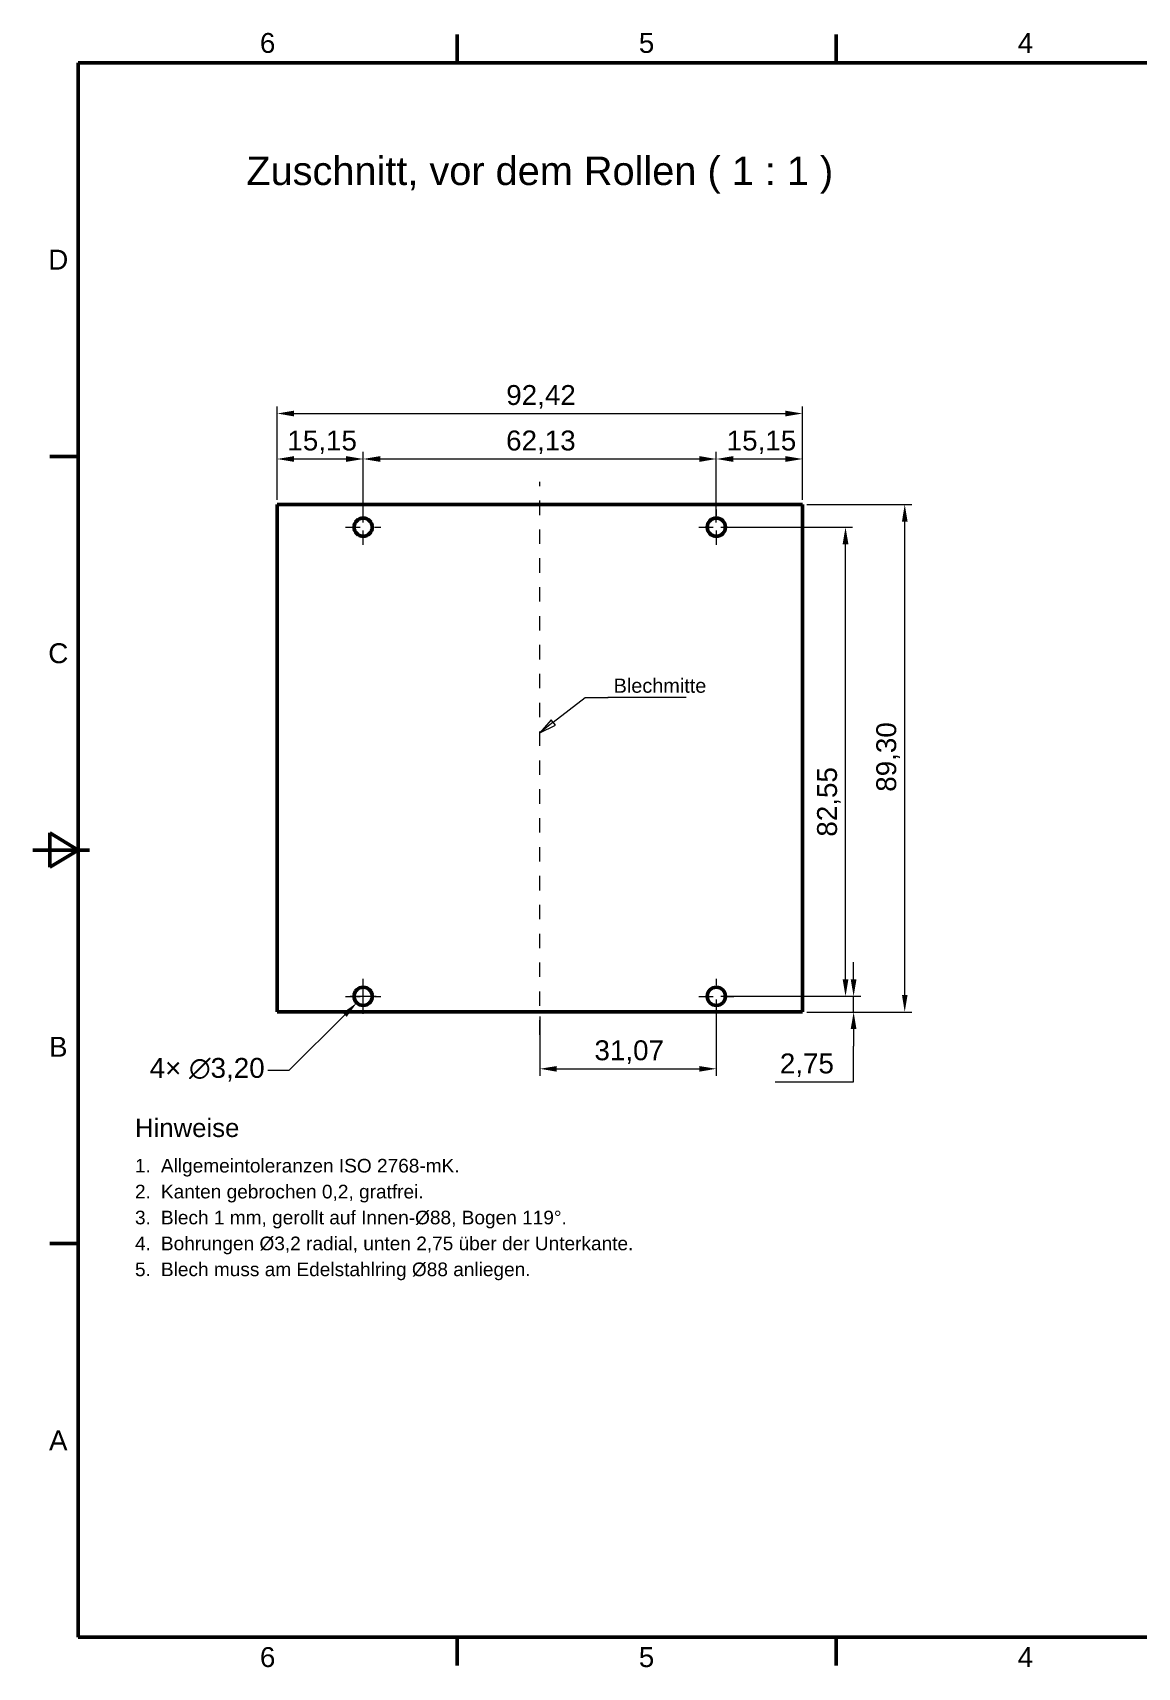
# Model space of a CAD drawing. Header units: inches. Extents: x 0.8 to 17.2, y 0.6 to 12.1.
# Drawn here: x 0.82 to 8.47, y 0.68 to 12.01 of the extents above; entities that cross this region are included whole.
import ezdxf
from ezdxf.enums import TextEntityAlignment as Align

# ---------------------------------------------------------------- set-up
doc = ezdxf.new("R2010")
doc.units = ezdxf.units.IN
doc.header["$MEASUREMENT"] = 0
doc.linetypes.add('CENTER2', pattern=[1.125, 0.75, -0.125, 0.125, -0.125])
for name, color, linetype, lineweight in [('BEMASSUNG', 7, 'Continuous', 18), ('MITTELLINIE', 7, 'CENTER2', 18), ('RAHMEN', 7, 'Continuous', 50), ('SICHTKANTE', 7, 'Continuous', 50), ('TEXT', 7, 'Continuous', 18)]:
    doc.layers.add(name, color=color, linetype=linetype, lineweight=lineweight)
doc.styles.add('ISO_14', font='arial.ttf')
doc.styles.add('ISO_20', font='arial.ttf')
doc.styles.add('ISO_75', font='arial.ttf')
doc.styles.add('ISO_76', font='arial.ttf')
doc.styles.add('ISO_98', font='arial.ttf')
doc.styles.add('ISO_DWG_RFN', font='arial.ttf')
doc.dimstyles.new('DWG_RFN', dxfattribs={"dimtxt": 0.137795, "dimasz": 0.11811, "dimexe": 0.049213, "dimexo": 0.031496, "dimgap": 0.031496, "dimtad": 1, "dimlfac": 25.4, "dimtxsty": 'ISO_DWG_RFN', "dimcen": 2.5, "dimclrd": 7, "dimclre": 7, "dimclrt": 7, "dimadec": 1, "dimazin": 3, "dimtfac": 1, "dimtmove": 0, "dimatfit": 3, "dimfxl": 0, "dimlwd": 18, "dimlwe": 18})

# ---------------------------------------------------------------- blocks, each defined once
blk = doc.blocks.new('Leader Text2')
at = {"layer": 'BEMASSUNG', "color": 7, "lineweight": 18}
for p, q in [((4.424, 7.229), (4.646, 7.402)), ((4.646, 7.402), (4.804, 7.402)), ((4.41, 7.247), (4.331, 7.156)), ((4.439, 7.21), (4.41, 7.247)), ((4.424, 7.229), (4.331, 7.156)), ((4.331, 7.156), (4.439, 7.21))]:
    blk.add_line(p, q, dxfattribs=at)
at = {"layer": 'BEMASSUNG', "color": 7, "lineweight": 18, "flags": 128}
blk.add_lwpolyline([(4.41, 7.247), (4.331, 7.156), (4.439, 7.21), (4.41, 7.247)], dxfattribs=at)
at = {"layer": 'BEMASSUNG', "color": 7}
blk.add_solid([(4.41, 7.247), (4.331, 7.156), (4.439, 7.21), (4.41, 7.247)], dxfattribs=at)
blk = doc.blocks.new('*D9')
at = {"layer": 'BEMASSUNG', "color": 7, "lineweight": 18, "transparency": 16777216}
for p, q in [((2.512, 8.77), (2.512, 9.417)), ((6.151, 8.77), (6.151, 9.417)), ((2.63, 9.368), (6.032, 9.368))]:
    blk.add_line(p, q, dxfattribs=at)
at = {"layer": 'BEMASSUNG', "color": 7, "transparency": 16777216}
for points in [[(2.63, 9.388), (2.63, 9.348), (2.512, 9.368)], [(6.032, 9.388), (6.032, 9.348), (6.151, 9.368)]]:
    blk.add_solid(points, dxfattribs=at)
at = {"layer": 'Defpoints', "color": 0, "transparency": 16777216}
for p in [(6.151, 9.368), (2.512, 8.738), (6.151, 8.738)]:
    blk.add_point(p, dxfattribs=at)
at = {"layer": 'BEMASSUNG', "color": 7, "lineweight": 18, "transparency": 16777216, "insert": (4.099, 9.565), "char_height": 0.1378, "attachment_point": 1, "style": 'ISO_DWG_RFN'}
blk.add_mtext('\\A1;{92,42}', dxfattribs=at)
blk = doc.blocks.new('*D10')
at = {"layer": 'BEMASSUNG', "color": 7, "lineweight": 18, "transparency": 16777216}
for p, q in [((2.512, 8.77), (2.512, 9.102)), ((3.108, 8.612), (3.108, 9.102)), ((2.63, 9.053), (2.99, 9.053))]:
    blk.add_line(p, q, dxfattribs=at)
at = {"layer": 'BEMASSUNG', "color": 7, "transparency": 16777216}
for points in [[(2.63, 9.073), (2.63, 9.033), (2.512, 9.053)], [(2.99, 9.073), (2.99, 9.033), (3.108, 9.053)]]:
    blk.add_solid(points, dxfattribs=at)
at = {"layer": 'Defpoints', "color": 0, "transparency": 16777216}
for p in [(3.108, 9.053), (2.512, 8.738), (3.108, 8.581)]:
    blk.add_point(p, dxfattribs=at)
at = {"layer": 'BEMASSUNG', "color": 7, "lineweight": 18, "transparency": 16777216, "insert": (2.583, 9.25), "char_height": 0.1378, "attachment_point": 1, "style": 'ISO_DWG_RFN'}
blk.add_mtext('\\A1;{15,15}', dxfattribs=at)
blk = doc.blocks.new('*D11')
at = {"layer": 'BEMASSUNG', "color": 7, "lineweight": 18, "transparency": 16777216}
for p, q in [((3.108, 8.612), (3.108, 9.102)), ((5.554, 8.612), (5.554, 9.102)), ((3.226, 9.053), (5.436, 9.053))]:
    blk.add_line(p, q, dxfattribs=at)
at = {"layer": 'BEMASSUNG', "color": 7, "transparency": 16777216}
for points in [[(3.226, 9.073), (3.226, 9.033), (3.108, 9.053)], [(5.436, 9.073), (5.436, 9.033), (5.554, 9.053)]]:
    blk.add_solid(points, dxfattribs=at)
at = {"layer": 'Defpoints', "color": 0, "transparency": 16777216}
for p in [(5.554, 9.053), (3.108, 8.581), (5.554, 8.581)]:
    blk.add_point(p, dxfattribs=at)
at = {"layer": 'BEMASSUNG', "color": 7, "lineweight": 18, "transparency": 16777216, "insert": (4.098, 9.25), "char_height": 0.1378, "attachment_point": 1, "style": 'ISO_DWG_RFN'}
blk.add_mtext('\\A1;{62,13}', dxfattribs=at)
blk = doc.blocks.new('*D12')
at = {"layer": 'BEMASSUNG', "color": 7, "lineweight": 18, "transparency": 16777216}
for p, q in [((5.554, 8.612), (5.554, 9.102)), ((6.151, 8.77), (6.151, 9.102)), ((5.672, 9.053), (6.032, 9.053))]:
    blk.add_line(p, q, dxfattribs=at)
at = {"layer": 'BEMASSUNG', "color": 7, "transparency": 16777216}
for points in [[(5.672, 9.073), (5.672, 9.033), (5.554, 9.053)], [(6.032, 9.073), (6.032, 9.033), (6.151, 9.053)]]:
    blk.add_solid(points, dxfattribs=at)
at = {"layer": 'Defpoints', "color": 0, "transparency": 16777216}
for p in [(6.151, 9.053), (6.151, 8.738), (5.554, 8.581)]:
    blk.add_point(p, dxfattribs=at)
at = {"layer": 'BEMASSUNG', "color": 7, "lineweight": 18, "transparency": 16777216, "insert": (5.626, 9.25), "char_height": 0.1378, "attachment_point": 1, "style": 'ISO_DWG_RFN'}
blk.add_mtext('\\A1;{15,15}', dxfattribs=at)
blk = doc.blocks.new('*D17')
at = {"layer": 'BEMASSUNG', "color": 7, "lineweight": 18, "transparency": 16777216}
for p, q in [((6.182, 8.738), (6.908, 8.738)), ((6.859, 5.341), (6.859, 8.62)), ((6.182, 5.222), (6.908, 5.222))]:
    blk.add_line(p, q, dxfattribs=at)
at = {"layer": 'BEMASSUNG', "color": 7, "transparency": 16777216}
for points in [[(6.84, 8.62), (6.879, 8.62), (6.859, 8.738)], [(6.84, 5.341), (6.879, 5.341), (6.859, 5.222)]]:
    blk.add_solid(points, dxfattribs=at)
at = {"layer": 'Defpoints', "color": 0, "transparency": 16777216}
for p in [(6.151, 8.738), (6.859, 8.738), (6.151, 5.222)]:
    blk.add_point(p, dxfattribs=at)
at = {"layer": 'BEMASSUNG', "color": 7, "lineweight": 18, "transparency": 16777216, "insert": (6.662, 6.748), "char_height": 0.1378, "attachment_point": 1, "rotation": 90, "style": 'ISO_DWG_RFN'}
blk.add_mtext('\\A1;{89,30}', dxfattribs=at)
blk = doc.blocks.new('*D18')
at = {"layer": 'BEMASSUNG', "color": 7, "lineweight": 18, "transparency": 16777216}
for p, q in [((6.505, 5.449), (6.505, 5.567)), ((5.586, 5.331), (6.554, 5.331)), ((6.505, 5.222), (6.505, 5.331)), ((6.182, 5.222), (6.554, 5.222)), ((6.505, 5.104), (6.505, 4.986)), ((6.505, 4.738), (6.505, 4.986)), ((5.962, 4.738), (6.505, 4.738))]:
    blk.add_line(p, q, dxfattribs=at)
at = {"layer": 'BEMASSUNG', "color": 7, "transparency": 16777216}
for points in [[(6.485, 5.449), (6.525, 5.449), (6.505, 5.331)], [(6.485, 5.104), (6.525, 5.104), (6.505, 5.222)]]:
    blk.add_solid(points, dxfattribs=at)
at = {"layer": 'Defpoints', "color": 0, "transparency": 16777216}
for p in [(5.554, 5.331), (6.505, 5.331), (6.151, 5.222)]:
    blk.add_point(p, dxfattribs=at)
at = {"layer": 'BEMASSUNG', "color": 7, "lineweight": 18, "transparency": 16777216, "insert": (5.994, 4.935), "char_height": 0.1378, "attachment_point": 1, "style": 'ISO_DWG_RFN'}
blk.add_mtext('\\A1;{2,75}', dxfattribs=at)
blk = doc.blocks.new('*D19')
at = {"layer": 'BEMASSUNG', "color": 7, "lineweight": 18, "transparency": 16777216}
for p, q in [((5.586, 8.581), (6.498, 8.581)), ((6.449, 5.449), (6.449, 8.463)), ((5.586, 5.331), (6.498, 5.331))]:
    blk.add_line(p, q, dxfattribs=at)
at = {"layer": 'BEMASSUNG', "color": 7, "transparency": 16777216}
for points in [[(6.429, 8.463), (6.469, 8.463), (6.449, 8.581)], [(6.429, 5.449), (6.469, 5.449), (6.449, 5.331)]]:
    blk.add_solid(points, dxfattribs=at)
at = {"layer": 'Defpoints', "color": 0, "transparency": 16777216}
for p in [(5.554, 8.581), (6.449, 8.581), (5.554, 5.331)]:
    blk.add_point(p, dxfattribs=at)
at = {"layer": 'BEMASSUNG', "color": 7, "lineweight": 18, "transparency": 16777216, "insert": (6.252, 6.437), "char_height": 0.1378, "attachment_point": 1, "rotation": 90, "style": 'ISO_DWG_RFN'}
blk.add_mtext('\\A1;{82,55}', dxfattribs=at)
blk = doc.blocks.new('*D20')
at = {"layer": 'BEMASSUNG', "color": 7, "lineweight": 18, "transparency": 16777216}
for p, q in [((5.554, 5.299), (5.554, 4.78)), ((4.331, 5.191), (4.331, 4.78)), ((4.449, 4.829), (5.436, 4.829))]:
    blk.add_line(p, q, dxfattribs=at)
at = {"layer": 'BEMASSUNG', "color": 7, "transparency": 16777216}
for points in [[(4.449, 4.848), (4.449, 4.809), (4.331, 4.829)], [(5.436, 4.848), (5.436, 4.809), (5.554, 4.829)]]:
    blk.add_solid(points, dxfattribs=at)
at = {"layer": 'Defpoints', "color": 0, "transparency": 16777216}
for p in [(5.554, 5.331), (4.331, 5.222), (5.554, 4.829)]:
    blk.add_point(p, dxfattribs=at)
at = {"layer": 'BEMASSUNG', "color": 7, "lineweight": 18, "transparency": 16777216, "insert": (4.71, 5.026), "char_height": 0.1378, "attachment_point": 1, "style": 'ISO_DWG_RFN'}
blk.add_mtext('\\A1;{31,07}', dxfattribs=at)
blk = doc.blocks.new('*D21')
at = {"layer": 'BEMASSUNG', "color": 7, "lineweight": 18, "transparency": 16777216}
for p, q in [((3.018, 5.331), (3.198, 5.331)), ((3.108, 5.241), (3.108, 5.421)), ((2.596, 4.819), (2.98, 5.203)), ((2.447, 4.819), (2.596, 4.819))]:
    blk.add_line(p, q, dxfattribs=at)
at = {"layer": 'BEMASSUNG', "color": 7, "transparency": 16777216}
blk.add_solid([(2.966, 5.217), (2.994, 5.189), (3.064, 5.286)], dxfattribs=at)
at = {"layer": 'Defpoints', "color": 0, "transparency": 16777216}
for p in [(3.153, 5.375), (3.064, 5.286)]:
    blk.add_point(p, dxfattribs=at)
at = {"layer": 'BEMASSUNG', "color": 7, "lineweight": 18, "transparency": 16777216, "insert": (1.629, 4.904), "char_height": 0.1378, "attachment_point": 1, "style": 'ISO_DWG_RFN'}
blk.add_mtext('\\A1;{4× ∅3,20}', dxfattribs=at)

msp = doc.modelspace()

# ---------------------------------------------------------------- linework, layer by layer
at = {"layer": 'BEMASSUNG'}
msp.add_line((4.80362, 7.4022), (5.34496, 7.4022), dxfattribs=at)
at = {"layer": 'MITTELLINIE', "ltscale": 0.089607}
msp.add_line((4.33118, 5.06496), (4.33118, 8.89567), dxfattribs=at)
at = {"layer": 'MITTELLINIE', "ltscale": 0.108486}
for p, q in [((3.10807, 8.45866), (3.10807, 8.70276)), ((5.55428, 8.45866), (5.55428, 8.70276)), ((2.98603, 8.58071), (3.23012, 8.58071)), ((5.43224, 8.58071), (5.67633, 8.58071)), ((3.10807, 5.20866), (3.10807, 5.45276)), ((5.55428, 5.20866), (5.55428, 5.45276)), ((2.98603, 5.33071), (3.23012, 5.33071)), ((5.43224, 5.33071), (5.67633, 5.33071))]:
    msp.add_line(p, q, dxfattribs=at)
at = {"layer": 'RAHMEN'}
for p, q in [((3.75853, 11.79724), (3.75853, 11.99409)), ((6.3832, 11.79724), (6.3832, 11.99409)), ((16.88189, 11.79724), (1.13386, 11.79724)), ((1.13386, 11.79724), (1.13386, 0.89173)), ((1.13386, 9.07087), (0.93701, 9.07087)), ((1.13386, 6.34449), (0.93701, 6.4626)), ((0.93701, 6.4626), (0.93701, 6.22638)), ((0.8189, 6.34449), (1.2126, 6.34449)), ((0.93701, 6.22638), (1.13386, 6.34449)), ((1.13386, 6.34449), (0.93701, 6.34449)), ((1.13386, 3.61811), (0.93701, 3.61811)), ((1.13386, 0.89173), (16.88189, 0.89173)), ((3.75853, 0.89173), (3.75853, 0.69488)), ((6.3832, 0.89173), (6.3832, 0.69488))]:
    msp.add_line(p, q, dxfattribs=at)
at = {"layer": 'SICHTKANTE'}
for p, q in [((6.15055, 8.73819), (2.51181, 8.73819)), ((2.51181, 8.73819), (2.51181, 5.22244)), ((6.15055, 5.22244), (6.15055, 8.73819)), ((2.51181, 5.22244), (6.15055, 5.22244))]:
    msp.add_line(p, q, dxfattribs=at)
for centre in [(3.10807, 8.58071), (5.55428, 8.58071), (3.10807, 5.33071), (5.55428, 5.33071)]:
    msp.add_circle(centre, 0.06299, dxfattribs=at)

# ---------------------------------------------------------------- block references
at = {"layer": 'BEMASSUNG'}
msp.add_blockref('Leader Text2', (0, 0), dxfattribs=at)

# ---------------------------------------------------------------- texts
at = {"layer": 'RAHMEN', "style": 'ISO_14'}
for s, p in [('6', (2.44619, 11.93504)), ('5', (5.07087, 11.93504)), ('4', (7.69554, 11.93504)), ('D', (0.99606, 10.43406)), ('C', (0.99606, 7.70768)), ('B', (0.99606, 4.9813)), ('A', (0.99606, 2.25492)), ('6', (2.44619, 0.75394)), ('5', (5.07087, 0.75394)), ('4', (7.69554, 0.75394))]:
    msp.add_text(s, height=0.1378, dxfattribs=at).set_placement(p, align=Align.MIDDLE_CENTER)
at = {"layer": 'TEXT', "style": 'ISO_20'}
msp.add_text('Zuschnitt, vor dem Rollen ( 1 : 1 )', height=0.1968504, dxfattribs=at).set_placement((4.33118, 11.04921), align=Align.MIDDLE_CENTER)
at = {"layer": 'TEXT'}
for s, height, style, p in [('Blechmitte', 0.098425, 'ISO_75', (4.84299, 7.4337)), ('Hinweise', 0.127559, 'ISO_98', (1.52756, 4.3563)), ('1.', 0.094488, 'ISO_76', (1.52756, 4.11063)), ('Allgemeintoleranzen ISO 2768-mK.', 0.0944882, 'ISO_76', (1.70709, 4.11063)), ('2.', 0.094488, 'ISO_76', (1.52756, 3.9311)), ('Kanten gebrochen 0,2, gratfrei.', 0.0944882, 'ISO_76', (1.70709, 3.9311)), ('Blech 1 mm, gerollt auf Innen-%%c88, Bogen 119°.', 0.0944882, 'ISO_76', (1.70709, 3.75157)), ('3.', 0.094488, 'ISO_76', (1.52756, 3.75157)), ('4.', 0.094488, 'ISO_76', (1.52756, 3.57205)), ('Bohrungen %%c3,2 radial, unten 2,75 über der Unterkante.', 0.0944882, 'ISO_76', (1.70709, 3.57205)), ('5.', 0.094488, 'ISO_76', (1.52756, 3.39252)), ('Blech muss am Edelstahlring %%c88 anliegen.', 0.0944882, 'ISO_76', (1.70709, 3.39252))]:
    msp.add_text(s, height=height, dxfattribs=dict(at, style=style)).set_placement(p)

# ---------------------------------------------------------------- dimensions: what is measured, and where the dimension line sits
at = {"layer": 'BEMASSUNG', "color": 7, "lineweight": 18}
for base, p1, p2, angle, override, picture, middle in [((6.15055, 9.36811), (2.51181, 8.73819), (6.15055, 8.73819), 180, {"dimgap": 0.031496, "dimdec": 2, "dimlfac": 25.4, "dimsah": 1, "dimtol": 0, "dimlim": 0, "dimtp": 0, "dimtm": 0, "dimtdec": 2, "dimtofl": 0, "dimatfit": 1}, '*D9', (4.33118, 9.36811)), ((3.10807, 9.05315), (2.51181, 8.73819), (3.10807, 8.58071), 180, {"dimgap": 0.031496, "dimdec": 2, "dimlfac": 25.4, "dimsah": 1, "dimtol": 0, "dimlim": 0, "dimtp": 0, "dimtm": 0, "dimtdec": 2, "dimtofl": 0, "dimatfit": 1}, '*D10', (2.80994, 9.05315)), ((5.55428, 9.05315), (3.10807, 8.58071), (5.55428, 8.58071), 180, {"dimgap": 0.031496, "dimdec": 2, "dimlfac": 25.4, "dimsah": 1, "dimtol": 0, "dimlim": 0, "dimtp": 0, "dimtm": 0, "dimtdec": 2, "dimtofl": 0, "dimatfit": 1}, '*D11', (4.33118, 9.05315)), ((6.15055, 9.05315), (5.55428, 8.58071), (6.15055, 8.73819), 180, {"dimgap": 0.031496, "dimdec": 2, "dimlfac": 25.4, "dimsah": 1, "dimtol": 0, "dimlim": 0, "dimtp": 0, "dimtm": 0, "dimtdec": 2, "dimtofl": 0, "dimatfit": 1}, '*D12', (5.85242, 9.05315)), ((6.85921, 8.73819), (6.15055, 5.22244), (6.15055, 8.73819), 90, {"dimgap": 0.031496, "dimdec": 2, "dimlfac": 25.4, "dimsah": 1, "dimtol": 0, "dimlim": 0, "dimtp": 0, "dimtm": 0, "dimtdec": 2, "dimtofl": 0, "dimatfit": 1}, '*D17', (6.85921, 6.98031)), ((6.44882, 8.58071), (5.55428, 5.33071), (5.55428, 8.58071), 90, {"dimgap": 0.031496, "dimdec": 2, "dimlfac": 25.4, "dimsah": 1, "dimtol": 0, "dimlim": 0, "dimtp": 0, "dimtm": 0, "dimtdec": 2, "dimtofl": 0, "dimatfit": 1}, '*D19', (6.44882, 6.67026)), ((6.50488, 5.33071), (6.15055, 5.22244), (5.55428, 5.33071), 90, {"dimgap": 0.031496, "dimtih": 1, "dimtoh": 1, "dimdec": 2, "dimlfac": 25.4, "dimsah": 1, "dimtol": 0, "dimlim": 0, "dimtp": 0, "dimtm": 0, "dimtdec": 2, "dimtofl": 1, "dimtmove": 1, "dimatfit": 1}, '*D18', (6.49548, 4.73793)), ((5.55428, 4.82874), (4.33118, 5.22244), (5.55428, 5.33071), 180, {"dimgap": 0.031496, "dimdec": 2, "dimlfac": 25.4, "dimsah": 1, "dimtol": 0, "dimlim": 0, "dimtp": 0, "dimtm": 0, "dimtdec": 2, "dimtofl": 0, "dimatfit": 1}, '*D20', (4.94273, 4.82874))]:
    dim = msp.add_linear_dim(base=base, p1=p1, p2=p2, angle=angle, text='{<>}', dimstyle='DWG_RFN', override=override, dxfattribs=at)
    dim.commit()
    dim.dimension.update_dxf_attribs({"geometry": picture, "text_midpoint": middle, "dimtype": 160})
dim = msp.add_diameter_dim_2p(p1=(3.15262, 5.37525), p2=(3.06353, 5.28617), text='{4× <>}', dimstyle='DWG_RFN', override={"dimgap": 0.031496, "dimtad": 0, "dimtih": 1, "dimtoh": 1, "dimdec": 2, "dimlfac": 25.4, "dimsah": 1, "dimtol": 0, "dimlim": 0, "dimtp": 0, "dimtm": 0, "dimtdec": 2, "dimtofl": 0}, dxfattribs=at)
dim.commit()
dim.dimension.update_dxf_attribs({"geometry": '*D21', "text_midpoint": (2.02231, 4.81908), "dimtype": 163})

doc.saveas('drawing.dxf')
